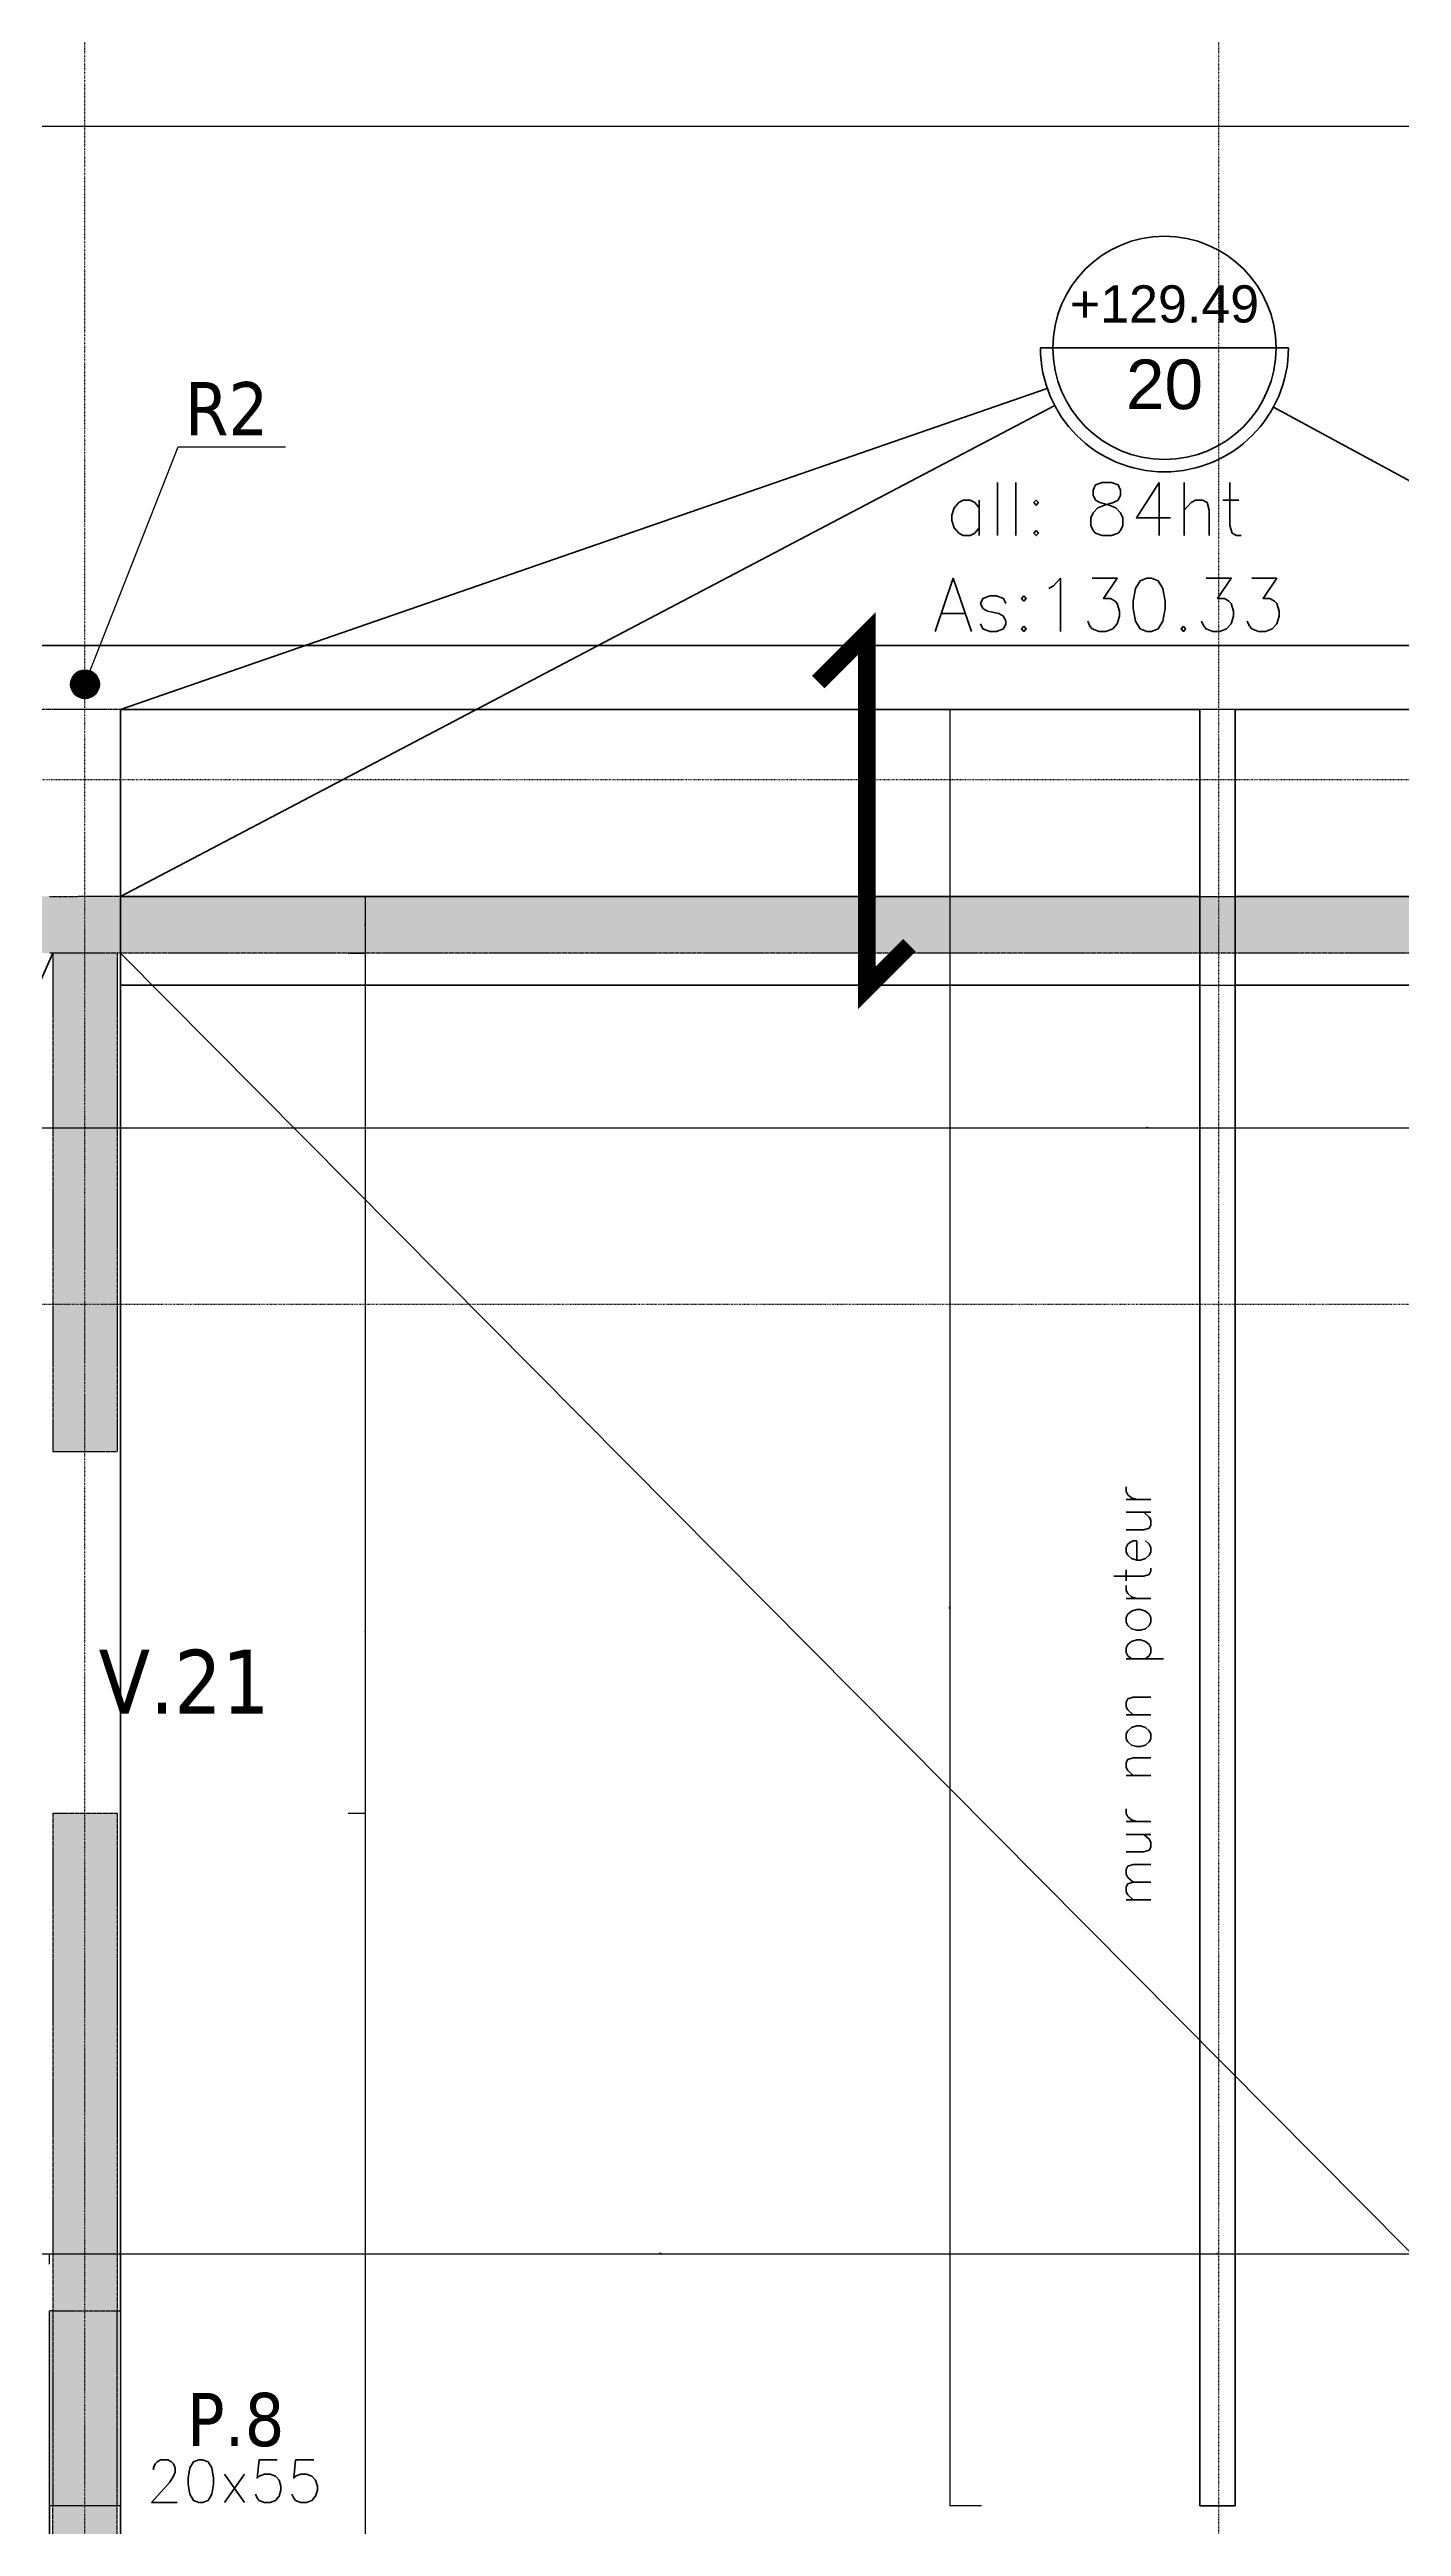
# Model space of a CAD drawing. Extents: x -12912 to 27386, y 1818 to 8189.
# Drawn here: x 2926 to 3308, y 6903 to 7602 of the extents above; entities that cross this region are included whole.
import ezdxf

# ---------------------------------------------------------------- set-up
doc = ezdxf.new("R2010")
doc.units = 0
doc.header["$MEASUREMENT"] = 0
for name, pattern in [('CACHE2', [4.7625, 3.175, -1.5875]), ('GrDotted', [0.4, 0.1, -0.1, 0.1, -0.1]), ('GrFeatureAxis', [0.85, 0.25, -0.2, 0.1, -0.2, 0.1]), ('STRICHPUNKT2_S11', [0.9, 0.7, -0.1, 0, -0.1])]:
    doc.linetypes.add(name, pattern=pattern)
doc.layers.get('0').update_dxf_attribs({"linetype": 'CONTINUOUS'})
doc.layers.get('DEFPOINTS').update_dxf_attribs({"linetype": 'CONTINUOUS'})
for name, color, linetype in [('K_ENT_M_Building_Coffrage PH Sous sol', 7, 'CONTINUOUS'), ('STR_AXES_REPERE', 1, 'CONTINUOUS'), ('STR_COTATION', 1, 'CONTINUOUS'), ('STR_dob_liaisons_voiles', 23, 'CONTINUOUS'), ('STR_SURCH', 9, 'CACHE2'), ('STR_TXT', 102, 'CONTINUOUS'), ('STR_TXT_V', 102, 'CONTINUOUS')]:
    doc.layers.add(name, color=color, linetype=linetype)
for name, color, linetype, lineweight in [('STR_AXES', 4, 'STRICHPUNKT2_S11', 25), ('STR_DALLES', 103, 'CONTINUOUS', 35), ('STR_dob_dalles', 130, 'CONTINUOUS', 35), ('STR_POUTRES', 102, 'CONTINUOUS', 35), ('STR_VOILES', 6, 'CONTINUOUS', 70)]:
    doc.layers.add(name, color=color, linetype=linetype, lineweight=lineweight)
doc.styles.add('EPAIS', font='TAHOMA.TTF')
doc.styles.add('FIN', font='romans.shx')
doc.styles.add('GrAnnotations', font='simplex.shx', dxfattribs={"height": 0.15})
doc.styles.add('GrDimensions', font='simplex.shx')
doc.dimstyles.new('GrDimensions', dxfattribs={"dimtxt": 0.09, "dimasz": 0.05, "dimexe": 0.07, "dimexo": 0, "dimgap": 0.05, "dimtad": 1, "dimzin": 0, "dimdsep": 46, "dimtxsty": 'GrDimensions', "dimblk": 'ARCHTICK', "dimblk1": 'ARCHTICK', "dimblk2": 'ARCHTICK', "dimcen": 0.09, "dimadec": 0, "dimazin": 0, "dimtfac": 1, "dimtdec": 4, "dimtmove": 0, "dimatfit": 3, "dimldrblk": 'OPEN30', "dimfxl": 0, "dimtolj": 1, "dimtzin": 0, "dimarcsym": 0})
doc.dimstyles.new('nOVO', dxfattribs={"dimscale": 1.3, "dimtxt": 0.09, "dimasz": 0.05, "dimexe": 0.07, "dimexo": 0, "dimgap": 0.05, "dimtad": 1, "dimzin": 0, "dimdsep": 46, "dimtxsty": 'GrDimensions', "dimblk": 'ARCHTICK', "dimcen": 0.09, "dimadec": 0, "dimazin": 0, "dimtfac": 1, "dimtmove": 0, "dimatfit": 3, "dimldrblk": 'OPEN30', "dimfxl": 0, "dimtolj": 1, "dimtzin": 0, "dimarcsym": 0})
pattern_1 = [(0, (5243.0074, 5883.9378), (1.190625, 2.38125), [0, -2.38125])]

# ---------------------------------------------------------------- blocks, each defined once
blk = doc.blocks.new('_ArchTick')
at = {"color": 0, "linetype": 'ByBlock', "const_width": 0.15}
blk.add_lwpolyline([(-0.5, -0.5), (0.5, 0.5)], dxfattribs=at)
blk = doc.blocks.new('*D170')
at = {"layer": 'DEFPOINTS', "color": 0, "linetype": 'Continuous'}
for p in [(2926.36, 6979.94), (2621.36, 6976.98), (2926.36, 6976.98)]:
    blk.add_point(p, dxfattribs=at)
at = {"layer": 'STR_COTATION', "color": 0, "linetype": 'Continuous', "lineweight": -2}
for p, q in [((2621.36, 6976.98), (2621.36, 6980.03)), ((2621.36, 6979.94), (2926.36, 6979.94)), ((2926.36, 6976.98), (2926.36, 6980.03))]:
    blk.add_line(p, q, dxfattribs=at)
at = {"layer": 'STR_COTATION', "color": 0, "linetype": 'Continuous', "lineweight": -2, "xscale": 0.065, "yscale": 0.065, "zscale": 0.065, "rotation": 180}
blk.add_blockref('_ArchTick', (2621.36, 6979.94), dxfattribs=at)
at = {"layer": 'STR_COTATION', "color": 0, "linetype": 'Continuous', "lineweight": -2, "xscale": 0.065, "yscale": 0.065, "zscale": 0.065}
blk.add_blockref('_ArchTick', (2926.36, 6979.94), dxfattribs=at)
at = {"layer": 'STR_COTATION', "color": 0, "linetype": 'Continuous', "lineweight": -3, "insert": (2773.86, 6980.06), "char_height": 0.117, "attachment_point": 5, "style": 'GrDimensions'}
blk.add_mtext('\\A1;305.00', dxfattribs=at)
blk = doc.blocks.new('_Open30')
at = {"color": 0, "linetype": 'ByBlock', "lineweight": -2}
for p, q in [((-1, 0), (0, 0)), ((0, 0), (-1, 0)), ((0, 0), (-1, 0))]:
    blk.add_line(p, q, dxfattribs=at)
blk = doc.blocks.new('*D171')
at = {"layer": 'DEFPOINTS', "color": 0, "linetype": 'Continuous'}
for p in [(2946.36, 6979.94), (2926.36, 6976.98), (2946.36, 6976.98)]:
    blk.add_point(p, dxfattribs=at)
at = {"layer": 'STR_COTATION', "color": 0, "linetype": 'Continuous', "lineweight": -2}
for p, q in [((2926.36, 6976.98), (2926.36, 6980.03)), ((2926.36, 6979.94), (2946.36, 6979.94)), ((2946.36, 6976.98), (2946.36, 6980.03))]:
    blk.add_line(p, q, dxfattribs=at)
at = {"layer": 'STR_COTATION', "color": 0, "linetype": 'Continuous', "lineweight": -2, "xscale": 0.065, "yscale": 0.065, "zscale": 0.065, "rotation": 180}
blk.add_blockref('_ArchTick', (2926.36, 6979.94), dxfattribs=at)
at = {"layer": 'STR_COTATION', "color": 0, "linetype": 'Continuous', "lineweight": -2, "xscale": 0.065, "yscale": 0.065, "zscale": 0.065}
blk.add_blockref('_ArchTick', (2946.36, 6979.94), dxfattribs=at)
at = {"layer": 'STR_COTATION', "color": 0, "linetype": 'Continuous', "lineweight": -3, "insert": (2936.36, 6980.06), "char_height": 0.117, "attachment_point": 5, "style": 'GrDimensions'}
blk.add_mtext('\\A1;2000', dxfattribs=at)
blk = doc.blocks.new('*D172')
at = {"layer": 'DEFPOINTS', "color": 0, "linetype": 'Continuous'}
for p in [(3251.01, 6979.94), (2946.36, 6976.98), (3251.01, 6976.98)]:
    blk.add_point(p, dxfattribs=at)
at = {"layer": 'STR_COTATION', "color": 0, "linetype": 'Continuous', "lineweight": -2}
for p, q in [((2946.36, 6976.98), (2946.36, 6980.03)), ((2946.36, 6979.94), (3251.01, 6979.94)), ((3251.01, 6976.98), (3251.01, 6980.03))]:
    blk.add_line(p, q, dxfattribs=at)
at = {"layer": 'STR_COTATION', "color": 0, "linetype": 'Continuous', "lineweight": -2, "xscale": 0.065, "yscale": 0.065, "zscale": 0.065, "rotation": 180}
blk.add_blockref('_ArchTick', (2946.36, 6979.94), dxfattribs=at)
at = {"layer": 'STR_COTATION', "color": 0, "linetype": 'Continuous', "lineweight": -2, "xscale": 0.065, "yscale": 0.065, "zscale": 0.065}
blk.add_blockref('_ArchTick', (3251.01, 6979.94), dxfattribs=at)
at = {"layer": 'STR_COTATION', "color": 0, "linetype": 'Continuous', "lineweight": -3, "insert": (3098.68, 6980.06), "char_height": 0.117, "attachment_point": 5, "style": 'GrDimensions'}
blk.add_mtext('\\A1;304.65', dxfattribs=at)
blk = doc.blocks.new('*D173')
at = {"layer": 'DEFPOINTS', "color": 0, "linetype": 'Continuous'}
for p in [(3261.01, 6979.94), (3251.01, 6976.98), (3261.01, 6976.98)]:
    blk.add_point(p, dxfattribs=at)
at = {"layer": 'STR_COTATION', "color": 0, "linetype": 'Continuous', "lineweight": -2}
for p, q in [((3251.01, 6976.98), (3251.01, 6980.03)), ((3251.01, 6979.94), (3261.01, 6979.94)), ((3261.01, 6976.98), (3261.01, 6980.03))]:
    blk.add_line(p, q, dxfattribs=at)
at = {"layer": 'STR_COTATION', "color": 0, "linetype": 'Continuous', "lineweight": -2, "xscale": 0.065, "yscale": 0.065, "zscale": 0.065, "rotation": 180}
blk.add_blockref('_ArchTick', (3251.01, 6979.94), dxfattribs=at)
at = {"layer": 'STR_COTATION', "color": 0, "linetype": 'Continuous', "lineweight": -2, "xscale": 0.065, "yscale": 0.065, "zscale": 0.065}
blk.add_blockref('_ArchTick', (3261.01, 6979.94), dxfattribs=at)
at = {"layer": 'STR_COTATION', "color": 0, "linetype": 'Continuous', "lineweight": -3, "insert": (3256.01, 6980.06), "char_height": 0.117, "attachment_point": 5, "style": 'GrDimensions'}
blk.add_mtext('\\A1;1000', dxfattribs=at)
blk = doc.blocks.new('*D174')
at = {"layer": 'DEFPOINTS', "color": 0, "linetype": 'Continuous'}
for p in [(3526.01, 6979.94), (3261.01, 6976.98), (3526.01, 6976.98)]:
    blk.add_point(p, dxfattribs=at)
at = {"layer": 'STR_COTATION', "color": 0, "linetype": 'Continuous', "lineweight": -2}
for p, q in [((3261.01, 6976.98), (3261.01, 6980.03)), ((3261.01, 6979.94), (3526.01, 6979.94)), ((3526.01, 6976.98), (3526.01, 6980.03))]:
    blk.add_line(p, q, dxfattribs=at)
at = {"layer": 'STR_COTATION', "color": 0, "linetype": 'Continuous', "lineweight": -2, "xscale": 0.065, "yscale": 0.065, "zscale": 0.065, "rotation": 180}
blk.add_blockref('_ArchTick', (3261.01, 6979.94), dxfattribs=at)
at = {"layer": 'STR_COTATION', "color": 0, "linetype": 'Continuous', "lineweight": -2, "xscale": 0.065, "yscale": 0.065, "zscale": 0.065}
blk.add_blockref('_ArchTick', (3526.01, 6979.94), dxfattribs=at)
at = {"layer": 'STR_COTATION', "color": 0, "linetype": 'Continuous', "lineweight": -3, "insert": (3393.51, 6980.06), "char_height": 0.117, "attachment_point": 5, "style": 'GrDimensions'}
blk.add_mtext('\\A1;265.00', dxfattribs=at)
blk = doc.blocks.new('*D303')
at = {"layer": 'DEFPOINTS', "color": 0, "linetype": 'Continuous'}
for p in [(3010.66, 7104.31), (3015.56, 7104.31), (3005.1, 6099.69)]:
    blk.add_point(p, dxfattribs=at)
at = {"layer": 'STR_COTATION', "color": 0, "linetype": 'Continuous', "lineweight": -2}
for p, q in [((3010.66, 7104.31), (3015.65, 7104.31)), ((3015.56, 6099.69), (3015.56, 7104.31)), ((3005.1, 6099.69), (3015.65, 6099.69))]:
    blk.add_line(p, q, dxfattribs=at)
at = {"layer": 'STR_COTATION', "color": 0, "linetype": 'Continuous', "lineweight": -2, "xscale": 0.065, "yscale": 0.065, "zscale": 0.065}
for p, rotation in [((3015.56, 7104.31), 90), ((3015.56, 6099.69), 270)]:
    blk.add_blockref('_ArchTick', p, dxfattribs=dict(at, rotation=rotation))
at = {"layer": 'STR_COTATION', "color": 0, "linetype": 'Continuous', "lineweight": -3, "insert": (3015.43, 6602), "char_height": 0.117, "attachment_point": 5, "rotation": 90, "style": 'GrDimensions'}
blk.add_mtext('\\A1;1004.63', dxfattribs=at)
blk = doc.blocks.new('*D304')
at = {"layer": 'DEFPOINTS', "color": 0, "linetype": 'Continuous'}
for p in [(3011.16, 7363.02), (3015.56, 7363.02), (3010.66, 7347.02)]:
    blk.add_point(p, dxfattribs=at)
at = {"layer": 'STR_COTATION', "color": 0, "linetype": 'Continuous', "lineweight": -2}
for p, q in [((3011.16, 7363.02), (3015.65, 7363.02)), ((3015.56, 7347.02), (3015.56, 7363.02)), ((3010.66, 7347.02), (3015.65, 7347.02))]:
    blk.add_line(p, q, dxfattribs=at)
at = {"layer": 'STR_COTATION', "color": 0, "linetype": 'Continuous', "lineweight": -2, "xscale": 0.065, "yscale": 0.065, "zscale": 0.065}
for p, rotation in [((3015.56, 7363.02), 90), ((3015.56, 7347.02), 270)]:
    blk.add_blockref('_ArchTick', p, dxfattribs=dict(at, rotation=rotation))
at = {"layer": 'STR_COTATION', "color": 0, "linetype": 'Continuous', "lineweight": -3, "insert": (3015.43, 7355.02), "char_height": 0.117, "attachment_point": 5, "rotation": 90, "style": 'GrDimensions'}
blk.add_mtext('\\A1;1600', dxfattribs=at)
blk = doc.blocks.new('*D306')
at = {"layer": 'DEFPOINTS', "color": 0, "linetype": 'Continuous'}
for p in [(2344.36, 7301.96), (2927.31, 7303.5), (2927.31, 7297.68)]:
    blk.add_point(p, dxfattribs=at)
at = {"layer": 'STR_COTATION', "color": 0, "linetype": 'Continuous', "lineweight": -2}
for p, q in [((2344.36, 7301.96), (2344.36, 7297.59)), ((2927.31, 7303.5), (2927.31, 7297.59)), ((2344.36, 7297.68), (2927.31, 7297.68))]:
    blk.add_line(p, q, dxfattribs=at)
at = {"layer": 'STR_COTATION', "color": 0, "linetype": 'Continuous', "lineweight": -2, "xscale": 0.065, "yscale": 0.065, "zscale": 0.065, "rotation": 180}
blk.add_blockref('_ArchTick', (2344.36, 7297.68), dxfattribs=at)
at = {"layer": 'STR_COTATION', "color": 0, "linetype": 'Continuous', "lineweight": -2, "xscale": 0.065, "yscale": 0.065, "zscale": 0.065}
blk.add_blockref('_ArchTick', (2927.31, 7297.68), dxfattribs=at)
at = {"layer": 'STR_COTATION', "color": 0, "linetype": 'Continuous', "lineweight": -3, "insert": (2635.84, 7297.81), "char_height": 0.117, "attachment_point": 5, "style": 'GrDimensions'}
blk.add_mtext('\\A1;582.95', dxfattribs=at)
blk = doc.blocks.new('*D307')
at = {"layer": 'DEFPOINTS', "color": 0, "linetype": 'Continuous'}
for p in [(2927.31, 7303.5), (2945.41, 7303.5), (2945.41, 7297.68)]:
    blk.add_point(p, dxfattribs=at)
at = {"layer": 'STR_COTATION', "color": 0, "linetype": 'Continuous', "lineweight": -2}
for p, q in [((2927.31, 7303.5), (2927.31, 7297.59)), ((2945.41, 7303.5), (2945.41, 7297.59)), ((2927.31, 7297.68), (2945.41, 7297.68))]:
    blk.add_line(p, q, dxfattribs=at)
at = {"layer": 'STR_COTATION', "color": 0, "linetype": 'Continuous', "lineweight": -2, "xscale": 0.065, "yscale": 0.065, "zscale": 0.065, "rotation": 180}
blk.add_blockref('_ArchTick', (2927.31, 7297.68), dxfattribs=at)
at = {"layer": 'STR_COTATION', "color": 0, "linetype": 'Continuous', "lineweight": -2, "xscale": 0.065, "yscale": 0.065, "zscale": 0.065}
blk.add_blockref('_ArchTick', (2945.41, 7297.68), dxfattribs=at)
at = {"layer": 'STR_COTATION', "color": 0, "linetype": 'Continuous', "lineweight": -3, "insert": (2936.36, 7297.81), "char_height": 0.117, "attachment_point": 5, "style": 'GrDimensions'}
blk.add_mtext('\\A1;1810', dxfattribs=at)
blk = doc.blocks.new('*D308')
at = {"layer": 'DEFPOINTS', "color": 0, "linetype": 'Continuous'}
for p in [(2945.41, 7303.5), (3526.96, 7303.51), (3526.96, 7297.68)]:
    blk.add_point(p, dxfattribs=at)
at = {"layer": 'STR_COTATION', "color": 0, "linetype": 'Continuous', "lineweight": -2}
for p, q in [((2945.41, 7303.5), (2945.41, 7297.59)), ((3526.96, 7303.51), (3526.96, 7297.59)), ((2945.41, 7297.68), (3526.96, 7297.68))]:
    blk.add_line(p, q, dxfattribs=at)
at = {"layer": 'STR_COTATION', "color": 0, "linetype": 'Continuous', "lineweight": -2, "xscale": 0.065, "yscale": 0.065, "zscale": 0.065, "rotation": 180}
blk.add_blockref('_ArchTick', (2945.41, 7297.68), dxfattribs=at)
at = {"layer": 'STR_COTATION', "color": 0, "linetype": 'Continuous', "lineweight": -2, "xscale": 0.065, "yscale": 0.065, "zscale": 0.065}
blk.add_blockref('_ArchTick', (3526.96, 7297.68), dxfattribs=at)
at = {"layer": 'STR_COTATION', "color": 0, "linetype": 'Continuous', "lineweight": -3, "insert": (3236.18, 7297.81), "char_height": 0.117, "attachment_point": 5, "style": 'GrDimensions'}
blk.add_mtext('\\A1;581.55', dxfattribs=at)
blk = doc.blocks.new('*D430')
at = {"layer": 'DEFPOINTS', "color": 0, "linetype": 'Continuous'}
for p in [(3189.36, 7415.76), (3180.47, 6908.81), (3189.36, 6908.81)]:
    blk.add_point(p, dxfattribs=at)
at = {"layer": 'STR_COTATION', "color": 0, "linetype": 'Continuous', "lineweight": -2}
for p, q in [((3189.36, 7415.76), (3180.38, 7415.76)), ((3180.47, 7415.76), (3180.47, 6908.81)), ((3189.36, 6908.81), (3180.38, 6908.81))]:
    blk.add_line(p, q, dxfattribs=at)
at = {"layer": 'STR_COTATION', "color": 0, "linetype": 'Continuous', "lineweight": -2, "xscale": 0.065, "yscale": 0.065, "zscale": 0.065}
for p, rotation in [((3180.47, 7415.76), 90), ((3180.47, 6908.81), 270)]:
    blk.add_blockref('_ArchTick', p, dxfattribs=dict(at, rotation=rotation))
at = {"layer": 'STR_COTATION', "color": 0, "linetype": 'Continuous', "lineweight": -3, "insert": (3180.35, 7162.29), "char_height": 0.117, "attachment_point": 5, "rotation": 90, "style": 'GrDimensions'}
blk.add_mtext('\\A1;506.95', dxfattribs=at)
blk = doc.blocks.new('*D488')
at = {"layer": 'DEFPOINTS', "color": 0, "linetype": 'Continuous'}
for p in [(2328.36, 7580.35), (2328.36, 7574.8), (4664.01, 7574.8)]:
    blk.add_point(p, dxfattribs=at)
at = {"layer": 'STR_COTATION', "color": 0, "linetype": 'Continuous', "lineweight": -2}
for p, q in [((2328.36, 7574.8), (2328.36, 7580.45)), ((4664.01, 7580.35), (2328.36, 7580.35)), ((4664.01, 7574.8), (4664.01, 7580.45))]:
    blk.add_line(p, q, dxfattribs=at)
at = {"layer": 'STR_COTATION', "color": 0, "linetype": 'Continuous', "lineweight": -2, "xscale": 0.065, "yscale": 0.065, "zscale": 0.065, "rotation": 180}
blk.add_blockref('_ArchTick', (2328.36, 7580.35), dxfattribs=at)
at = {"layer": 'STR_COTATION', "color": 0, "linetype": 'Continuous', "lineweight": -2, "xscale": 0.065, "yscale": 0.065, "zscale": 0.065}
blk.add_blockref('_ArchTick', (4664.01, 7580.35), dxfattribs=at)
at = {"layer": 'STR_COTATION', "color": 0, "linetype": 'Continuous', "lineweight": -3, "insert": (3496.18, 7580.48), "char_height": 0.117, "attachment_point": 5, "style": 'GrDimensions'}
blk.add_mtext('\\A1;2335.65', dxfattribs=at)
blk = doc.blocks.new('*D679')
at = {"layer": 'DEFPOINTS', "color": 0, "ltscale": 4.5}
for p in [(2926.36, 6908.81), (2886.26, 6746.55), (2891.37, 6746.55)]:
    blk.add_point(p, dxfattribs=at)
at = {"layer": 'STR_COTATION', "color": 0, "lineweight": -2, "ltscale": 4.5}
for p, q in [((2886.35, 6908.81), (2886.17, 6908.81)), ((2886.26, 6908.81), (2886.26, 6746.55)), ((2886.35, 6746.55), (2886.17, 6746.55))]:
    blk.add_line(p, q, dxfattribs=at)
at = {"layer": 'STR_COTATION', "color": 0, "lineweight": -2, "ltscale": 4.5, "xscale": 0.065, "yscale": 0.065, "zscale": 0.065}
for p, rotation in [((2886.26, 6908.81), 90), ((2886.26, 6746.55), 270)]:
    blk.add_blockref('_ArchTick', p, dxfattribs=dict(at, rotation=rotation))
at = {"layer": 'STR_COTATION', "color": 0, "ltscale": 4.5, "insert": (2886.14, 6827.68), "char_height": 0.117, "attachment_point": 5, "rotation": 90, "style": 'GrDimensions'}
blk.add_mtext('\\A1;162.26', dxfattribs=at)
blk = doc.blocks.new('*D861')
at = {"layer": 'DEFPOINTS', "color": 0, "ltscale": 4.5}
for p in [(2945.41, 7206.31), (3015.56, 7206.31), (2945.41, 7104.31)]:
    blk.add_point(p, dxfattribs=at)
at = {"layer": 'STR_COTATION', "color": 0, "lineweight": -2, "ltscale": 4.5}
for p, q in [((3015.46, 7206.31), (3015.65, 7206.31)), ((3015.56, 7104.31), (3015.56, 7206.31)), ((3015.46, 7104.31), (3015.65, 7104.31))]:
    blk.add_line(p, q, dxfattribs=at)
at = {"layer": 'STR_COTATION', "color": 0, "lineweight": -2, "ltscale": 4.5, "xscale": 0.065, "yscale": 0.065, "zscale": 0.065}
for p, rotation in [((3015.56, 7206.31), 90), ((3015.56, 7104.31), 270)]:
    blk.add_blockref('_ArchTick', p, dxfattribs=dict(at, rotation=rotation))
at = {"layer": 'STR_COTATION', "color": 0, "ltscale": 4.5, "insert": (3015.43, 7155.31), "char_height": 0.117, "attachment_point": 5, "rotation": 90, "style": 'GrDimensions'}
blk.add_mtext('\\A1;102.00', dxfattribs=at)
blk = doc.blocks.new('*D862')
at = {"layer": 'DEFPOINTS', "color": 0, "ltscale": 4.5}
for p in [(2945.41, 7347.02), (3015.56, 7347.02), (2945.41, 7206.31)]:
    blk.add_point(p, dxfattribs=at)
at = {"layer": 'STR_COTATION', "color": 0, "lineweight": -2, "ltscale": 4.5}
for p, q in [((3015.46, 7347.02), (3015.65, 7347.02)), ((3015.56, 7206.31), (3015.56, 7347.02)), ((3015.46, 7206.31), (3015.65, 7206.31))]:
    blk.add_line(p, q, dxfattribs=at)
at = {"layer": 'STR_COTATION', "color": 0, "lineweight": -2, "ltscale": 4.5, "xscale": 0.065, "yscale": 0.065, "zscale": 0.065}
for p, rotation in [((3015.56, 7347.02), 90), ((3015.56, 7206.31), 270)]:
    blk.add_blockref('_ArchTick', p, dxfattribs=dict(at, rotation=rotation))
at = {"layer": 'STR_COTATION', "color": 0, "ltscale": 4.5, "insert": (3015.43, 7276.67), "char_height": 0.117, "attachment_point": 5, "rotation": 90, "style": 'GrDimensions'}
blk.add_mtext('\\A1;140.71', dxfattribs=at)

msp = doc.modelspace()

# ---------------------------------------------------------------- hatches: boundary and pattern name
at = {"layer": 'STR_AXES_REPERE', "linetype": 'Continuous'}
msp.add_hatch(color=256, dxfattribs=at).paths.add_polyline_path([(2926.361, 6908.81), (2926.361, 6963.81), (2946.361, 6963.81), (2946.361, 6908.81)])
at = {"layer": 'STR_dob_liaisons_voiles', "ltscale": 4.5}
h = msp.add_hatch(color=256, dxfattribs=at)
h.paths.add_polyline_path([(2937.847, 7426.7, 0.0938149), (2936.36, 7426.982), (2936.36, 7422.912)])
h.paths.add_polyline_path([(2936.36, 7422.912), (2936.36, 7418.843, 0.4142136), (2940.429, 7422.912, 0.3084139), (2937.847, 7426.7)])
h.paths.add_polyline_path([(2936.36, 7426.982, 0.4142136), (2932.29, 7422.912, 0.4142136), (2936.36, 7418.843)])
at = {"layer": 'STR_SURCH', "linetype": 'Continuous'}
h = msp.add_hatch(dxfattribs=at)
h.set_pattern_fill('DOTS', color=256, scale=1.5, style=0)
h.set_pattern_definition(pattern_1)
h.paths.add_polyline_path([(2946.36, 7363.02), (2328.36, 7363.02), (2344.36, 7347.02), (2946.36, 7347.02)])
h = msp.add_hatch(dxfattribs=at)
h.set_pattern_fill('DOTS', color=256, scale=1.5, style=0)
h.set_pattern_definition(pattern_1)
h.paths.add_polyline_path([(3545.056, 7363.02), (2946.36, 7363.02), (2946.36, 7347.02), (3526.959, 7347.02)])
h = msp.add_hatch(dxfattribs=at)
h.set_pattern_fill('DOTS', color=256, scale=1.5, style=0)
h.set_pattern_definition(pattern_1)
h.paths.add_polyline_path([(2927.311, 7206.31), (2945.408, 7206.31), (2945.408, 7347.02), (2927.311, 7347.02)])
h.paths.add_polyline_path([(2945.408, 7104.31), (2927.311, 7104.31), (2927.311, 6083.685), (2945.408, 6083.685)])

# ---------------------------------------------------------------- linework, layer by layer
at = {"color": 1, "linetype": 'ByBlock', "const_width": 5}
for points in [[(3157.059, 7387.287), (3157.059, 7437.287), (3143.305, 7423.533)], [(3169.05, 7349.277), (3157.059, 7337.287), (3157.059, 7387.287)]]:
    msp.add_lwpolyline(points, dxfattribs=at)
at = {"layer": 'K_ENT_M_Building_Coffrage PH Sous sol', "color": 7, "linetype": 'GrFeatureAxis'}
msp.add_lwpolyline([(2276.524, 7396.014), (4800.578, 7396.014)], dxfattribs=at)
at = {"layer": 'STR_AXES', "linetype": 'GrFeatureAxis'}
for p, q in [((2936.36, 5622.963), (2936.36, 8022.963)), ((3256.36, 5622.963), (3256.36, 8022.963)), ((-1309.741, 7247.914), (7906.576, 7247.914))]:
    msp.add_line(p, q, dxfattribs=at)
at = {"layer": 'STR_AXES_REPERE', "linetype": 'Continuous'}
for p, q in [((2926.361, 6908.81), (2926.361, 6963.81)), ((2946.361, 6963.81), (2946.361, 6908.81)), ((2946.361, 6908.81), (2926.361, 6908.81))]:
    msp.add_line(p, q, dxfattribs=at)
at = {"layer": 'STR_DALLES', "linetype": 'Continuous'}
for p, q in [((3251.007, 7363.02), (2946.361, 7363.02)), ((3526.006, 7363.02), (3261.007, 7363.02))]:
    msp.add_line(p, q, dxfattribs=at)
at = {"layer": 'STR_dob_dalles', "linetype": 'Continuous', "lineweight": 35}
for p, q in [((3206.046, 7517.867), (3276.046, 7517.867)), ((3207.972, 7506.416), (2946.36, 7415.834)), ((2946.36, 7363.044), (3210.062, 7501.589)), ((3271.8, 7501.158), (3526.007, 7363.044)), ((2927.311, 7347.044), (2659.633, 6745.65)), ((3727.487, 6560.063), (2946.36, 7347.044))]:
    msp.add_line(p, q, dxfattribs=at)
for major_axis, start_param, end_param in [((-22.274, 22.274), 3.9269908, 10.2101761), ((24.749, 24.749), 2.3561945, 5.4977871)]:
    msp.add_ellipse((3241.046, 7517.867), major_axis=major_axis, ratio=1, start_param=start_param, end_param=end_param, dxfattribs=at)
at = {"layer": 'STR_dob_liaisons_voiles', "ltscale": 4.5}
for p, q in [((2936.36, 7422.912), (2962.675, 7489.93)), ((2962.675, 7489.93), (2992.943, 7489.93))]:
    msp.add_line(p, q, dxfattribs=at)
msp.add_circle((2936.36, 7422.912), 4.07, dxfattribs=at)
at = {"layer": 'STR_POUTRES', "linetype": 'Continuous'}
for p, q in [((3251.007, 7338.02), (2946.361, 7338.02)), ((3526.006, 7338.02), (3261.007, 7338.02)), ((2926.361, 6408.658), (2926.361, 6908.81)), ((2946.361, 6908.81), (2946.361, 6408.658))]:
    msp.add_line(p, q, dxfattribs=at)
at = {"layer": 'STR_SURCH', "linetype": 'GrDotted', "ltscale": 0.25}
for p, q in [((3261.007, 7415.762), (3251.007, 7415.762)), ((2946.36, 7363.02), (2934.305, 7363.02)), ((3251.007, 7363.02), (3261.007, 7363.02)), ((3251.007, 7338.02), (3261.007, 7338.02)), ((2927.359, 7104.31), (2945.408, 7104.31)), ((2927.311, 6963.81), (2946.36, 6963.81))]:
    msp.add_line(p, q, dxfattribs=at)
at = {"layer": 'STR_SURCH', "linetype": 'GrDotted', "ltscale": 0.125}
for p, q in [((2926.361, 7363.02), (2934.305, 7363.02)), ((2936.36, 7347.02), (2927.311, 7347.02)), ((2945.408, 7347.02), (2936.36, 7347.02))]:
    msp.add_line(p, q, dxfattribs=at)
at = {"layer": 'STR_SURCH', "linetype": 'GrDotted', "ltscale": 0.023751}
msp.add_line((2927.311, 7347.02), (2926.361, 7347.02), dxfattribs=at)
at = {"layer": 'STR_SURCH', "linetype": 'GrDotted'}
for p, q in [((2927.311, 7347.02), (2927.311, 7206.31)), ((2945.408, 7347.02), (2945.408, 7206.31)), ((3526.006, 7347.02), (2946.361, 7347.02)), ((2927.311, 7104.31), (2927.311, 6963.81)), ((2945.408, 7104.31), (2945.408, 6963.81)), ((2927.311, 6963.81), (2927.311, 6908.81)), ((2945.408, 6908.81), (2945.408, 6963.81)), ((2927.311, 6408.658), (2927.311, 6908.81)), ((2945.408, 6408.658), (2945.408, 6908.81))]:
    msp.add_line(p, q, dxfattribs=at)
at = {"layer": 'STR_SURCH', "linetype": 'GrDotted', "ltscale": 0.023781}
msp.add_line((2946.36, 7347.02), (2945.408, 7347.02), dxfattribs=at)
at = {"layer": 'STR_SURCH', "linetype": 'GrDotted', "ltscale": 0.023748}
msp.add_line((2927.311, 6963.81), (2926.361, 6963.81), dxfattribs=at)
at = {"layer": 'STR_SURCH', "linetype": 'GrDotted'}
msp.add_lwpolyline([(2328.358, 7433.859), (3915.172, 7433.859), (3915.172, 7255.914), (3897.172, 7255.914), (3897.172, 7415.762), (2328.358, 7415.762)], close=True, dxfattribs=at)
at = {"layer": 'STR_SURCH', "linetype": 'GrDotted', "ltscale": 0.25}
msp.add_lwpolyline([(2945.408, 7206.31), (2927.311, 7206.31)], dxfattribs=at)
at = {"layer": 'STR_VOILES', "linetype": 'Continuous'}
for p, q in [((2621.36, 7433.859), (2946.36, 7433.859)), ((2946.36, 7433.859), (3897.172, 7433.859)), ((3251.007, 7415.762), (2946.361, 7415.762)), ((2946.361, 7415.762), (2946.361, 7363.02)), ((3251.007, 7363.02), (3251.007, 7415.762)), ((3261.007, 7415.762), (3261.007, 7363.02)), ((3526.006, 7415.762), (3261.007, 7415.762)), ((2946.361, 7363.02), (2946.362, 6963.81)), ((3251.007, 6908.81), (3251.007, 7363.02)), ((3261.007, 7363.02), (3261.007, 6908.81)), ((3261.007, 6908.81), (3251.007, 6908.81))]:
    msp.add_line(p, q, dxfattribs=at)

# ---------------------------------------------------------------- texts
at = {"layer": 'STR_dob_dalles', "linetype": 'Continuous', "lineweight": 35, "attachment_point": 8}
for s, insert, char_height in [('{\\fSwis721 Lt BT|b0|i0|c0|p34;+129.49}', (3241.046, 7524.867), 10.5), ('{\\fSwis721 Lt BT|b0|i0|c0|p34;20}', (3241.046, 7500.367), 14)]:
    msp.add_mtext(s, dxfattribs=dict(at, insert=insert, char_height=char_height))
at = {"layer": 'STR_dob_liaisons_voiles', "ltscale": 4.5, "style": 'EPAIS'}
msp.add_text('R2', height=15, dxfattribs=at).set_placement((2964.564, 7493.204))
at = {"layer": 'STR_TXT', "linetype": 'Continuous', "char_height": 15, "attachment_point": 1, "style": 'FIN'}
for s, insert in [('all: 84ht ', (3179.119, 7479.884)), ('As:130.33', (3175.655, 7452.84))]:
    msp.add_mtext(s, dxfattribs=dict(at, insert=insert))
at = {"layer": 'STR_TXT', "linetype": 'Continuous', "lineweight": -3, "insert": (3226.732, 7078.051), "char_height": 10.5, "attachment_point": 1, "rotation": 90, "style": 'GrAnnotations'}
msp.add_mtext('mur non porteur', dxfattribs=at)
at = {"layer": 'STR_TXT', "linetype": 'Continuous', "lineweight": -3, "attachment_point": 1}
for s, insert, char_height, style in [(' P.8', (2959.493, 6940.636), 15, 'EPAIS'), ('20x55', (2953.618, 6921.746), 12, 'FIN')]:
    msp.add_mtext(s, dxfattribs=dict(at, insert=insert, char_height=char_height, style=style))
at = {"layer": 'STR_TXT_V', "ltscale": 4.5, "style": 'EPAIS'}
msp.add_text('V.21', height=18, dxfattribs=at).set_placement((2940.217, 7132.394))

# ---------------------------------------------------------------- dimensions: what is measured, and where the dimension line sits
at = {"layer": 'STR_COTATION', "linetype": 'Continuous', "lineweight": -3}
for base, p1, p2, override, picture, middle in [((2328.358, 7580.354), (4664.007, 7574.797), (2328.358, 7574.797), {"dimscale": 1.3, "dimtmove": 1}, '*D488', (3496.183, 7580.478)), ((2927.311, 7297.682), (2344.36, 7301.957), (2927.311, 7303.498), {"dimscale": 1.3, "dimtmove": 1}, '*D306', (2635.835, 7297.805)), ((2945.408, 7297.682), (2927.311, 7303.498), (2945.408, 7303.498), {"dimscale": 1.3, "dimdec": 0, "dimlfac": 100, "dimzin": 0, "dimtmove": 1}, '*D307', (2936.36, 7297.805)), ((3526.959, 7297.682), (2945.408, 7303.498), (3526.959, 7303.514), {"dimscale": 1.3, "dimtmove": 1}, '*D308', (3236.183, 7297.805)), ((2926.358, 6979.937), (2621.36, 6976.978), (2926.358, 6976.978), {"dimscale": 1.3, "dimtmove": 1}, '*D170', (2773.859, 6980.061)), ((2946.361, 6979.937), (2926.358, 6976.978), (2946.361, 6976.978), {"dimscale": 1.3, "dimdec": 0, "dimlfac": 100, "dimzin": 0, "dimtmove": 1}, '*D171', (2936.36, 6980.061)), ((3251.007, 6979.937), (2946.361, 6976.978), (3251.007, 6976.978), {"dimscale": 1.3, "dimtmove": 1}, '*D172', (3098.684, 6980.061)), ((3261.007, 6979.937), (3251.007, 6976.978), (3261.007, 6976.978), {"dimscale": 1.3, "dimdec": 0, "dimlfac": 100, "dimzin": 0, "dimtmove": 1}, '*D173', (3256.007, 6980.061)), ((3526.007, 6979.937), (3261.007, 6976.978), (3526.007, 6976.984), {"dimscale": 1.3, "dimtmove": 1}, '*D174', (3393.507, 6980.061))]:
    dim = msp.add_linear_dim(base=base, p1=p1, p2=p2, dimstyle='GrDimensions', override=override, dxfattribs=at)
    dim.commit()
    dim.dimension.update_dxf_attribs({"geometry": picture, "text_midpoint": middle})
for base, p1, p2, override, picture, middle in [((3180.474, 6908.81), (3189.358, 7415.762), (3189.358, 6908.81), {"dimscale": 1.3}, '*D430', (3180.35, 7162.286)), ((3015.556, 7363.02), (3010.659, 7347.02), (3011.164, 7363.02), {"dimscale": 1.3, "dimdec": 0, "dimlfac": 100, "dimzin": 0, "dimtmove": 1}, '*D304', (3015.432, 7355.02)), ((3015.5555, 7104.3104), (3005.0968, 6099.6851), (3010.6587, 7104.3104), {"dimscale": 1.3, "dimtmove": 1}, '*D303', (3015.432, 6601.9978))]:
    dim = msp.add_linear_dim(base=base, p1=p1, p2=p2, angle=90, dimstyle='GrDimensions', override=override, dxfattribs=at)
    dim.commit()
    dim.dimension.update_dxf_attribs({"geometry": picture, "text_midpoint": middle})
at = {"layer": 'STR_COTATION', "ltscale": 4.5}
dim = msp.add_linear_dim(base=(3015.556, 7347.02), p1=(2945.408, 7206.31), p2=(2945.408, 7347.02), angle=90, dimstyle='nOVO', override={"dimtmove": 1}, dxfattribs=at)
dim.commit()
dim.dimension.update_dxf_attribs({"geometry": '*D862', "text_midpoint": (3015.432, 7276.665)})
for base, p1, p2, picture, middle in [((3015.556, 7206.31), (2945.408, 7104.31), (2945.408, 7206.31), '*D861', (3015.432, 7155.31)), ((2886.261, 6746.546), (2926.361, 6908.81), (2891.365, 6746.546), '*D679', (2886.138, 6827.678))]:
    dim = msp.add_linear_dim(base=base, p1=p1, p2=p2, angle=90, dimstyle='nOVO', dxfattribs=at)
    dim.commit()
    dim.dimension.update_dxf_attribs({"geometry": picture, "text_midpoint": middle})

doc.saveas('drawing.dxf')
